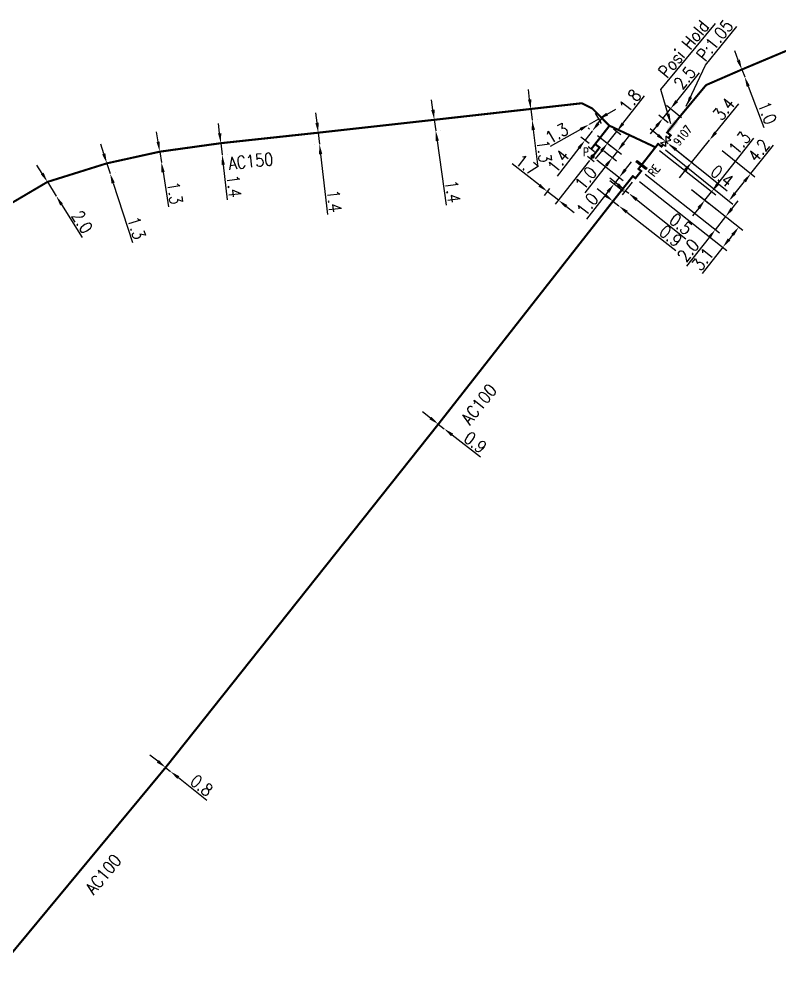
# Model space of a CAD drawing. Header units: millimetres. Extents: x 160996 to 162003, y 120996 to 122000.
# Drawn here: x 161737.8 to 161829.2, y 121530.9 to 121645.2 of the extents above; entities that cross this region are included whole.
import ezdxf
from ezdxf.enums import TextEntityAlignment as Align

# ---------------------------------------------------------------- set-up
doc = ezdxf.new("R2010")
doc.units = ezdxf.units.MM
doc.header["$PDMODE"] = 34
doc.linetypes.add('L_100_AP', pattern=[14, 10, -1.5, 1, -1.5])
doc.layers.get('0').update_dxf_attribs({"linetype": 'CONTINUOUS'})
doc.layers.get('Defpoints').update_dxf_attribs({"linetype": 'CONTINUOUS'})
for name, color, linetype in [('L_140', 3, 'CONTINUOUS'), ('L_300', 7, 'CONTINUOUS'), ('L_340', 7, 'CONTINUOUS')]:
    doc.layers.add(name, color=color, linetype=linetype)
doc.styles.add('G_ROMANS', font='ROMANS.SHX', dxfattribs={"width": 0.75})
doc.styles.get("Standard").update_dxf_attribs({"font": 'romans.shx', "width": 0.85})
doc.dimstyles.get("Standard").update_dxf_attribs({"dimtxt": 1.5, "dimasz": 1.2, "dimexe": 0.625, "dimexo": 0.625, "dimgap": 0.25, "dimtad": 1, "dimdec": 1, "dimzin": 0, "dimdsep": 46, "dimtxsty": 'Standard', "dimcen": -0.5, "dimadec": 0, "dimazin": 0, "dimtfac": 1, "dimtdec": 1, "dimtmove": 0, "dimatfit": 3, "dimfxl": 0, "dimtolj": 1, "dimtzin": 0, "dimarcsym": 0})

# ---------------------------------------------------------------- blocks, each defined once
blk = doc.blocks.new('*D1416')
at = {"layer": 'Defpoints', "color": 0, "linetype": 'Continuous', "transparency": 16777216}
for p in [(161755.42, 121555.3), (161756.01, 121554.83), (161756.01, 121554.83)]:
    blk.add_point(p, dxfattribs=at)
at = {"layer": 'L_140', "color": 0, "linetype": 'Continuous', "lineweight": -2, "transparency": 16777216}
for p, q in [((161754.48, 121556.05), (161753.54, 121556.79)), ((161755.42, 121555.3), (161756.01, 121554.83)), ((161756.95, 121554.09), (161760.37, 121551.37))]:
    blk.add_line(p, q, dxfattribs=at)
at = {"layer": 'L_140', "color": 0, "linetype": 'Continuous', "transparency": 16777216}
for points in [[(161754.61, 121556.2), (161754.36, 121555.89), (161755.42, 121555.3)], [(161757.07, 121554.25), (161756.82, 121553.93), (161756.01, 121554.83)]]:
    blk.add_solid(points, dxfattribs=at)
at = {"layer": 'L_140', "color": 0, "linetype": 'Continuous', "transparency": 16777216, "insert": (161759.75, 121553.14), "char_height": 1.5, "attachment_point": 5, "rotation": 321.5445}
blk.add_mtext('\\A1;0.8', dxfattribs=at)
blk = doc.blocks.new('L_300_05')
at = {"color": 0, "linetype": 'Continuous', "flags": 128}
blk.add_lwpolyline([(-1, 0.75), (1, -0.75), (1, 0.75), (-1, -0.75), (-1, 0.75)], dxfattribs=at)
at = {"color": 0, "linetype": 'Continuous', "width": 0.75}
blk.add_attdef('NUM', text='', height=1.5, dxfattribs=at).set_placement((0, 2.1), align=Align.MIDDLE_CENTER)
at = {"color": 0, "linetype": 'Continuous', "width": 0.75, "flags": 3}
for tag, p in [('DEF_LEG', (0, -5)), ('DEF_COUP', (0, -7.5)), ('DEF_TYPE', (0, -10))]:
    blk.add_attdef(tag, text='', height=1.2, dxfattribs=at).set_placement(p, align=Align.MIDDLE)
blk = doc.blocks.new('L_340_20')
at = {"linetype": 'Continuous'}
blk.add_hatch(color=0, dxfattribs=at).paths.add_polyline_path([(0.12, 0.75), (-0.12, 0.75), (-0.12, -0.75), (0.12, -0.75)])
at = {"color": 0, "linetype": 'Continuous'}
blk.add_lwpolyline([(-0.12, 0.75), (0.12, 0.75), (0.12, -0.75), (-0.12, -0.75)], close=True, dxfattribs=at)
at = {"color": 0, "linetype": 'Continuous', "width": 0.75}
for tag, height, flags, p in [('RE', 1, 8, (0, 1.87)), ('DEF_LEG', 1.2, 3, (0, -5)), ('DEF_COUP', 1.2, 3, (0, -7.5)), ('DEF_TYPE', 1.2, 3, (0, -10))]:
    blk.add_attdef(tag, text='', height=height, dxfattribs=dict(at, flags=flags)).set_placement(p, align=Align.MIDDLE)
blk = doc.blocks.new('L_340_07')
at = {"color": 0, "linetype": 'Continuous', "const_width": 0.25, "flags": 128}
blk.add_lwpolyline([(0, 0), (0.35, 0)], dxfattribs=at)
at = {"color": 0, "linetype": 'Continuous', "flags": 128}
blk.add_lwpolyline([(0.35, -0.5), (0.35, 0.5)], dxfattribs=at)
at = {"color": 0, "linetype": 'Continuous', "width": 0.75, "flags": 3}
for tag, p in [('DEF_LEG', (0.72, -3.47)), ('DEF_COUP', (0.72, -5.97)), ('DEF_TYPE', (0.72, -8.47))]:
    blk.add_attdef(tag, text='', height=1.2, dxfattribs=at).set_placement(p, align=Align.MIDDLE)
blk = doc.blocks.new('L_340_02')
at = {"color": 0, "linetype": 'Continuous'}
blk.add_solid([(-0.75, 0.25), (0.75, 0.25), (-0.75, -0.25), (0.75, -0.25)], dxfattribs=at)
at = {"color": 0, "linetype": 'Continuous', "width": 0.75, "flags": 3}
for tag, p in [('DEF_LEG', (0, -4.75)), ('DEF_COUP', (0, -7.25)), ('DEF_TYPE', (0, -9.75))]:
    blk.add_attdef(tag, text='', height=1.2, dxfattribs=at).set_placement(p, align=Align.MIDDLE)
blk = doc.blocks.new('*D801')
at = {"layer": 'Defpoints', "color": 0, "linetype": 'Continuous', "transparency": 16777216}
for p in [(161741.23, 121625.64), (161742.29, 121623.94), (161742.29, 121623.94)]:
    blk.add_point(p, dxfattribs=at)
at = {"layer": 'L_140', "color": 0, "linetype": 'Continuous', "lineweight": -2, "transparency": 16777216}
for p, q in [((161740.59, 121626.65), (161739.96, 121627.67)), ((161741.23, 121625.64), (161742.29, 121623.94)), ((161742.92, 121622.92), (161745.38, 121618.96))]:
    blk.add_line(p, q, dxfattribs=at)
at = {"layer": 'L_140', "color": 0, "linetype": 'Continuous', "transparency": 16777216}
for points in [[(161740.76, 121626.76), (161740.43, 121626.55), (161741.23, 121625.64)], [(161743.09, 121623.02), (161742.75, 121622.81), (161742.29, 121623.94)]]:
    blk.add_solid(points, dxfattribs=at)
at = {"layer": 'L_140', "color": 0, "linetype": 'Continuous', "transparency": 16777216, "insert": (161745.4, 121620.83), "char_height": 1.5, "attachment_point": 5, "rotation": 301.893}
blk.add_mtext('\\A1;2.0', dxfattribs=at)
blk = doc.blocks.new('*D802')
at = {"layer": 'Defpoints', "color": 0, "linetype": 'Continuous', "transparency": 16777216}
for p in [(161748.36, 121627.87), (161748.76, 121626.64), (161748.76, 121626.64)]:
    blk.add_point(p, dxfattribs=at)
at = {"layer": 'L_140', "color": 0, "linetype": 'Continuous', "lineweight": -2, "transparency": 16777216}
for p, q in [((161747.99, 121629.01), (161747.62, 121630.16)), ((161748.36, 121627.87), (161748.76, 121626.64)), ((161748.95, 121628.07), (161748.95, 121628.07)), ((161749.35, 121626.83), (161749.35, 121626.83)), ((161749.13, 121625.49), (161751.43, 121618.37))]:
    blk.add_line(p, q, dxfattribs=at)
at = {"layer": 'L_140', "color": 0, "linetype": 'Continuous', "transparency": 16777216}
for points in [[(161748.18, 121629.08), (161747.8, 121628.95), (161748.36, 121627.87)], [(161749.32, 121625.56), (161748.93, 121625.43), (161748.76, 121626.64)]]:
    blk.add_solid(points, dxfattribs=at)
at = {"layer": 'L_140', "color": 0, "linetype": 'Continuous', "transparency": 16777216, "insert": (161751.92, 121620.1), "char_height": 1.5, "attachment_point": 5, "rotation": 287.933}
blk.add_mtext('\\A1;1.3', dxfattribs=at)
blk = doc.blocks.new('*D803')
at = {"layer": 'Defpoints', "color": 0, "linetype": 'Continuous', "transparency": 16777216}
for p in [(161754.72, 121629.27), (161754.92, 121627.99), (161754.92, 121627.99)]:
    blk.add_point(p, dxfattribs=at)
at = {"layer": 'L_140', "color": 0, "linetype": 'Continuous', "lineweight": -2, "transparency": 16777216}
for p, q in [((161754.53, 121630.45), (161754.34, 121631.64)), ((161754.72, 121629.27), (161754.92, 121627.99)), ((161755.11, 121626.8), (161755.78, 121622.66))]:
    blk.add_line(p, q, dxfattribs=at)
at = {"layer": 'L_140', "color": 0, "linetype": 'Continuous', "transparency": 16777216}
for points in [[(161754.72, 121630.49), (161754.33, 121630.42), (161754.72, 121629.27)], [(161755.31, 121626.83), (161754.92, 121626.77), (161754.92, 121627.99)]]:
    blk.add_solid(points, dxfattribs=at)
at = {"layer": 'L_140', "color": 0, "linetype": 'Continuous', "transparency": 16777216, "insert": (161756.53, 121624.3), "char_height": 1.5, "attachment_point": 5, "rotation": 279.1195}
blk.add_mtext('\\A1;1.3', dxfattribs=at)
blk = doc.blocks.new('*D804')
at = {"layer": 'Defpoints', "color": 0, "linetype": 'Continuous', "transparency": 16777216}
for p in [(161762.05, 121630.29), (161762.21, 121628.9), (161762.21, 121628.9)]:
    blk.add_point(p, dxfattribs=at)
at = {"layer": 'L_140', "color": 0, "linetype": 'Continuous', "lineweight": -2, "transparency": 16777216}
for p, q in [((161761.91, 121631.48), (161761.78, 121632.67)), ((161762.05, 121630.29), (161762.21, 121628.9)), ((161762.67, 121630.36), (161762.67, 121630.36)), ((161762.83, 121628.97), (161762.83, 121628.97)), ((161762.34, 121627.71), (161762.82, 121623.48))]:
    blk.add_line(p, q, dxfattribs=at)
at = {"layer": 'L_140', "color": 0, "linetype": 'Continuous', "transparency": 16777216}
for points in [[(161762.11, 121631.5), (161761.72, 121631.46), (161762.05, 121630.29)], [(161762.54, 121627.73), (161762.14, 121627.68), (161762.21, 121628.9)]]:
    blk.add_solid(points, dxfattribs=at)
at = {"layer": 'L_140', "color": 0, "linetype": 'Continuous', "transparency": 16777216, "insert": (161763.64, 121625.11), "char_height": 1.5, "attachment_point": 5, "rotation": 276.4686}
blk.add_mtext('\\A1;1.4', dxfattribs=at)
blk = doc.blocks.new('*D805')
at = {"layer": 'Defpoints', "color": 0, "linetype": 'Continuous', "transparency": 16777216}
for p in [(161773.75, 121631.55), (161773.91, 121630.16), (161773.91, 121630.16)]:
    blk.add_point(p, dxfattribs=at)
at = {"layer": 'L_140', "color": 0, "linetype": 'Continuous', "lineweight": -2, "transparency": 16777216}
for p, q in [((161773.61, 121632.74), (161773.48, 121633.94)), ((161773.13, 121631.48), (161773.13, 121631.48)), ((161773.75, 121631.55), (161773.91, 121630.16)), ((161773.28, 121630.09), (161773.28, 121630.09)), ((161774.04, 121628.97), (161774.86, 121621.71))]:
    blk.add_line(p, q, dxfattribs=at)
at = {"layer": 'L_140', "color": 0, "linetype": 'Continuous', "transparency": 16777216}
for points in [[(161773.81, 121632.77), (161773.41, 121632.72), (161773.75, 121631.55)], [(161774.24, 121628.99), (161773.84, 121628.94), (161773.91, 121630.16)]]:
    blk.add_solid(points, dxfattribs=at)
at = {"layer": 'L_140', "color": 0, "linetype": 'Continuous', "transparency": 16777216, "insert": (161775.68, 121623.34), "char_height": 1.5, "attachment_point": 5, "rotation": 276.4667}
blk.add_mtext('\\A1;1.4', dxfattribs=at)
blk = doc.blocks.new('*D806')
at = {"layer": 'Defpoints', "color": 0, "linetype": 'Continuous', "transparency": 16777216}
for p in [(161787.7, 121633.1), (161787.88, 121631.77), (161787.88, 121631.77)]:
    blk.add_point(p, dxfattribs=at)
at = {"layer": 'L_140', "color": 0, "linetype": 'Continuous', "lineweight": -2, "transparency": 16777216}
for p, q in [((161787.53, 121634.29), (161787.36, 121635.48)), ((161787.7, 121633.1), (161787.88, 121631.77)), ((161788.31, 121633.19), (161788.31, 121633.19)), ((161788.5, 121631.85), (161788.5, 121631.85)), ((161788.05, 121630.58), (161789.13, 121622.83))]:
    blk.add_line(p, q, dxfattribs=at)
at = {"layer": 'L_140', "color": 0, "linetype": 'Continuous', "transparency": 16777216}
for points in [[(161787.73, 121634.32), (161787.33, 121634.26), (161787.7, 121633.1)], [(161788.25, 121630.6), (161787.85, 121630.55), (161787.88, 121631.77)]]:
    blk.add_solid(points, dxfattribs=at)
at = {"layer": 'L_140', "color": 0, "linetype": 'Continuous', "transparency": 16777216, "insert": (161789.91, 121624.48), "char_height": 1.5, "attachment_point": 5, "rotation": 277.9552}
blk.add_mtext('\\A1;1.4', dxfattribs=at)
blk = doc.blocks.new('*D807')
at = {"layer": 'Defpoints', "color": 0, "linetype": 'Continuous', "transparency": 16777216}
for p in [(161805.42, 121635.09), (161799.45, 121633.07), (161799.45, 121633.07)]:
    blk.add_point(p, dxfattribs=at)
at = {"layer": 'L_140', "color": 0, "linetype": 'Continuous', "lineweight": -2, "transparency": 16777216}
for p, q in [((161799.15, 121635.55), (161799.01, 121636.74)), ((161804.8, 121635.02), (161798.67, 121634.28)), ((161799.29, 121634.36), (161799.45, 121633.07)), ((161800.07, 121633.14), (161800.07, 121633.14)), ((161799.59, 121631.88), (161800.09, 121627.72))]:
    blk.add_line(p, q, dxfattribs=at)
at = {"layer": 'L_140', "color": 0, "linetype": 'Continuous', "transparency": 16777216}
for points in [[(161799.35, 121635.57), (161798.95, 121635.53), (161799.29, 121634.36)], [(161799.79, 121631.9), (161799.39, 121631.85), (161799.45, 121633.07)]]:
    blk.add_solid(points, dxfattribs=at)
at = {"layer": 'L_140', "color": 0, "linetype": 'Continuous', "transparency": 16777216, "insert": (161800.9, 121629.32), "char_height": 1.5, "attachment_point": 5, "rotation": 276.8354}
blk.add_mtext('\\A1;1.3', dxfattribs=at)
blk = doc.blocks.new('*D817')
at = {"layer": 'Defpoints', "color": 0, "linetype": 'Continuous', "transparency": 16777216}
for p in [(161806.7, 121634.44), (161806.29, 121632.54), (161806.29, 121632.54)]:
    blk.add_point(p, dxfattribs=at)
at = {"layer": 'L_140', "color": 0, "linetype": 'Continuous', "lineweight": -2, "transparency": 16777216}
for p, q in [((161808.46, 121633.78), (161809.51, 121634.37)), ((161807.42, 121633.19), (161806.29, 121632.54)), ((161807.01, 121633.9), (161807.73, 121632.64)), ((161805.25, 121631.95), (161801.61, 121629.88))]:
    blk.add_line(p, q, dxfattribs=at)
at = {"layer": 'L_140', "color": 0, "linetype": 'Continuous', "transparency": 16777216}
for points in [[(161808.36, 121633.95), (161808.56, 121633.61), (161807.42, 121633.19)], [(161805.15, 121632.12), (161805.35, 121631.77), (161806.29, 121632.54)]]:
    blk.add_solid(points, dxfattribs=at)
at = {"layer": 'L_140', "color": 0, "linetype": 'Continuous', "transparency": 16777216, "insert": (161802.41, 121631.48), "char_height": 1.5, "attachment_point": 5, "rotation": 29.651}
blk.add_mtext('\\A1;1.3', dxfattribs=at)
blk = doc.blocks.new('*D818')
at = {"layer": 'Defpoints', "color": 0, "linetype": 'Continuous', "transparency": 16777216}
for p in [(161806.71, 121628.69), (161801.92, 121625.32), (161801.27, 121624.49)]:
    blk.add_point(p, dxfattribs=at)
at = {"layer": 'L_340', "color": 0, "linetype": 'Continuous', "lineweight": -2, "transparency": 16777216}
for p, q in [((161800.33, 121625.23), (161797.03, 121627.8)), ((161806.33, 121628.2), (161802.23, 121622.95)), ((161801.54, 121624.83), (161800.89, 121624)), ((161802.61, 121623.44), (161801.27, 121624.49)), ((161803.56, 121622.7), (161804.51, 121621.97))]:
    blk.add_line(p, q, dxfattribs=at)
at = {"layer": 'L_340', "color": 0, "linetype": 'Continuous', "transparency": 16777216}
for points in [[(161800.45, 121625.38), (161800.2, 121625.07), (161801.27, 121624.49)], [(161803.68, 121622.86), (161803.44, 121622.55), (161802.61, 121623.44)]]:
    blk.add_solid(points, dxfattribs=at)
at = {"layer": 'L_340', "color": 0, "linetype": 'Continuous', "transparency": 16777216, "insert": (161798.82, 121627.67), "char_height": 1.5, "attachment_point": 5, "rotation": 322.0247}
blk.add_mtext('\\A1;1.7', dxfattribs=at)
blk = doc.blocks.new('*D819')
at = {"layer": 'Defpoints', "color": 0, "linetype": 'Continuous', "transparency": 16777216}
for p in [(161806.66, 121631.73), (161806.83, 121631.6), (161806.77, 121629.87)]:
    blk.add_point(p, dxfattribs=at)
at = {"layer": 'L_340', "color": 0, "linetype": 'Continuous', "lineweight": -2, "transparency": 16777216}
for p, q in [((161807.39, 121632.68), (161808.13, 121633.63)), ((161806.66, 121631.73), (161805.79, 121630.63)), ((161806.33, 121631.99), (161806.16, 121632.12)), ((161806.28, 121630.25), (161805.3, 121631.02)), ((161805.06, 121629.68), (161802.44, 121626.33))]:
    blk.add_line(p, q, dxfattribs=at)
at = {"layer": 'L_340', "color": 0, "linetype": 'Continuous', "transparency": 16777216}
for points in [[(161807.24, 121632.8), (161807.55, 121632.56), (161806.66, 121631.73)], [(161804.9, 121629.81), (161805.21, 121629.56), (161805.79, 121630.63)]]:
    blk.add_solid(points, dxfattribs=at)
at = {"layer": 'L_340', "color": 0, "linetype": 'Continuous', "transparency": 16777216, "insert": (161802.59, 121628.15), "char_height": 1.5, "attachment_point": 5, "rotation": 52.0247}
blk.add_mtext('\\A1;1.4', dxfattribs=at)
blk = doc.blocks.new('*D820')
at = {"layer": 'Defpoints', "color": 0, "linetype": 'Continuous', "transparency": 16777216}
for p in [(161808.74, 121632.39), (161806.83, 121631.6), (161808.51, 121630.29)]:
    blk.add_point(p, dxfattribs=at)
at = {"layer": 'L_140', "color": 0, "linetype": 'Continuous', "lineweight": -2, "transparency": 16777216}
for p, q in [((161810.35, 121632.65), (161812.93, 121635.96)), ((161808.51, 121630.29), (161809.62, 121631.71)), ((161809.23, 121632.01), (161810.11, 121631.32)), ((161807.32, 121631.22), (161809, 121629.9)), ((161807.77, 121629.34), (161807.03, 121628.4))]:
    blk.add_line(p, q, dxfattribs=at)
at = {"layer": 'L_140', "color": 0, "linetype": 'Continuous', "transparency": 16777216}
for points in [[(161810.2, 121632.78), (161810.51, 121632.53), (161809.62, 121631.71)], [(161807.61, 121629.47), (161807.93, 121629.22), (161808.51, 121630.29)]]:
    blk.add_solid(points, dxfattribs=at)
at = {"layer": 'L_140', "color": 0, "linetype": 'Continuous', "transparency": 16777216, "insert": (161811.22, 121635.39), "char_height": 1.5, "attachment_point": 5, "rotation": 52.0247}
blk.add_mtext('\\A1;1.8', dxfattribs=at)
blk = doc.blocks.new('*D821')
at = {"layer": 'Defpoints', "color": 0, "linetype": 'Continuous', "transparency": 16777216}
for p in [(161806.71, 121628.69), (161809.29, 121625.39), (161810.93, 121624.1)]:
    blk.add_point(p, dxfattribs=at)
at = {"layer": 'L_340', "color": 0, "linetype": 'Continuous', "lineweight": -2, "transparency": 16777216}
for p, q in [((161807.2, 121628.3), (161810.4, 121625.79)), ((161810.65, 121627.12), (161811.39, 121628.06)), ((161809.91, 121626.18), (161809.29, 121625.39)), ((161810.44, 121624.49), (161808.8, 121625.78)), ((161808.55, 121624.45), (161805.96, 121621.15))]:
    blk.add_line(p, q, dxfattribs=at)
at = {"layer": 'L_340', "color": 0, "linetype": 'Continuous', "transparency": 16777216}
for points in [[(161810.49, 121627.24), (161810.81, 121627), (161809.91, 121626.18)], [(161808.39, 121624.57), (161808.71, 121624.32), (161809.29, 121625.39)]]:
    blk.add_solid(points, dxfattribs=at)
at = {"layer": 'L_340', "color": 0, "linetype": 'Continuous', "transparency": 16777216, "insert": (161806.1, 121622.95), "char_height": 1.5, "attachment_point": 5, "rotation": 51.8326}
blk.add_mtext('\\A1;1.0', dxfattribs=at)
blk = doc.blocks.new('*D822')
at = {"layer": 'Defpoints', "color": 0, "linetype": 'Continuous', "transparency": 16777216}
for p in [(161809.16, 121623.32), (161809.87, 121622.76), (161809.87, 121622.76)]:
    blk.add_point(p, dxfattribs=at)
at = {"layer": 'L_140', "color": 0, "linetype": 'Continuous', "lineweight": -2, "transparency": 16777216}
for p, q in [((161808.22, 121624.06), (161807.27, 121624.8)), ((161808.77, 121622.83), (161808.77, 121622.83)), ((161809.16, 121623.32), (161809.87, 121622.76)), ((161809.49, 121622.27), (161809.49, 121622.27)), ((161810.82, 121622.02), (161816.7, 121617.39))]:
    blk.add_line(p, q, dxfattribs=at)
at = {"layer": 'L_140', "color": 0, "linetype": 'Continuous', "transparency": 16777216}
for points in [[(161808.34, 121624.22), (161808.09, 121623.9), (161809.16, 121623.32)], [(161810.94, 121622.17), (161810.69, 121621.86), (161809.87, 121622.76)]]:
    blk.add_solid(points, dxfattribs=at)
at = {"layer": 'L_140', "color": 0, "linetype": 'Continuous', "transparency": 16777216, "insert": (161816.09, 121619.14), "char_height": 1.5, "attachment_point": 5, "rotation": 321.8326}
blk.add_mtext('\\A1;0.9', dxfattribs=at)
blk = doc.blocks.new('*D823')
at = {"layer": 'Defpoints', "color": 0, "linetype": 'Continuous', "transparency": 16777216}
for p in [(161811.86, 121626.08), (161811.06, 121624.27), (161811.06, 121624.27)]:
    blk.add_point(p, dxfattribs=at)
at = {"layer": 'L_140', "color": 0, "linetype": 'Continuous', "lineweight": -2, "transparency": 16777216}
for p, q in [((161809.73, 121625.33), (161808.79, 121626.07)), ((161811.47, 121625.59), (161810.28, 121624.09)), ((161810.67, 121624.58), (161811.06, 121624.27)), ((161812, 121623.52), (161817.92, 121618.81))]:
    blk.add_line(p, q, dxfattribs=at)
at = {"layer": 'L_140', "color": 0, "linetype": 'Continuous', "transparency": 16777216}
for points in [[(161809.85, 121625.48), (161809.61, 121625.17), (161810.67, 121624.58)], [(161812.12, 121623.68), (161811.87, 121623.36), (161811.06, 121624.27)]]:
    blk.add_solid(points, dxfattribs=at)
at = {"layer": 'L_140', "color": 0, "linetype": 'Continuous', "transparency": 16777216, "insert": (161817.3, 121620.58), "char_height": 1.5, "attachment_point": 5, "rotation": 321.4762}
blk.add_mtext('\\A1;0.5', dxfattribs=at)
blk = doc.blocks.new('*D824')
at = {"layer": 'Defpoints', "color": 0, "linetype": 'Continuous', "transparency": 16777216}
for p in [(161824.64, 121639.14), (161824.98, 121638.26), (161824.98, 121638.26)]:
    blk.add_point(p, dxfattribs=at)
at = {"layer": 'L_140', "color": 0, "linetype": 'Continuous', "lineweight": -2, "transparency": 16777216}
for p, q in [((161824.21, 121640.27), (161823.78, 121641.39)), ((161824.64, 121639.14), (161824.98, 121638.26)), ((161825.4, 121637.13), (161827.29, 121632.19))]:
    blk.add_line(p, q, dxfattribs=at)
at = {"layer": 'L_140', "color": 0, "linetype": 'Continuous', "transparency": 16777216}
for points in [[(161824.4, 121640.34), (161824.02, 121640.19), (161824.64, 121639.14)], [(161825.59, 121637.21), (161825.22, 121637.06), (161824.98, 121638.26)]]:
    blk.add_solid(points, dxfattribs=at)
at = {"layer": 'L_140', "color": 0, "linetype": 'Continuous', "transparency": 16777216, "insert": (161827.69, 121633.94), "char_height": 1.5, "attachment_point": 5, "rotation": 290.842}
blk.add_mtext('\\A1;1.0', dxfattribs=at)
blk = doc.blocks.new('*D898')
at = {"layer": 'Defpoints', "color": 0, "linetype": 'Continuous', "transparency": 16777216}
for p in [(161788.18, 121596.54), (161788.89, 121595.99), (161788.89, 121595.99)]:
    blk.add_point(p, dxfattribs=at)
at = {"layer": 'L_140', "color": 0, "linetype": 'Continuous', "lineweight": -2, "transparency": 16777216}
for p, q in [((161787.23, 121597.28), (161786.28, 121598.01)), ((161788.18, 121596.54), (161788.89, 121595.99)), ((161789.83, 121595.25), (161793.23, 121592.6))]:
    blk.add_line(p, q, dxfattribs=at)
at = {"layer": 'L_140', "color": 0, "linetype": 'Continuous', "transparency": 16777216}
for points in [[(161787.35, 121597.43), (161787.11, 121597.12), (161788.18, 121596.54)], [(161789.96, 121595.41), (161789.71, 121595.09), (161788.89, 121595.99)]]:
    blk.add_solid(points, dxfattribs=at)
at = {"layer": 'L_140', "color": 0, "linetype": 'Continuous', "transparency": 16777216, "insert": (161792.62, 121594.34), "char_height": 1.5, "attachment_point": 5, "rotation": 322.0747}
blk.add_mtext('\\A1;0.9', dxfattribs=at)
blk = doc.blocks.new('*D638')
at = {"layer": 'Defpoints', "color": 0, "linetype": 'Continuous', "transparency": 16777216}
for p in [(161806.83, 121631.6), (161807.55, 121629.77), (161809.71, 121629.35)]:
    blk.add_point(p, dxfattribs=at)
at = {"layer": 'L_140', "color": 0, "linetype": 'Continuous', "lineweight": -2, "transparency": 16777216}
for p, q in [((161807.32, 121631.22), (161810.2, 121628.97)), ((161810.44, 121630.3), (161811.18, 121631.25)), ((161808.05, 121629.38), (161809.58, 121628.18)), ((161809.71, 121629.35), (161809.09, 121628.56)), ((161808.35, 121627.62), (161805.78, 121624.32))]:
    blk.add_line(p, q, dxfattribs=at)
at = {"layer": 'L_140', "color": 0, "linetype": 'Continuous', "transparency": 16777216}
for points in [[(161810.29, 121630.42), (161810.6, 121630.18), (161809.71, 121629.35)], [(161808.2, 121627.74), (161808.51, 121627.5), (161809.09, 121628.56)]]:
    blk.add_solid(points, dxfattribs=at)
at = {"layer": 'L_140', "color": 0, "linetype": 'Continuous', "transparency": 16777216, "insert": (161805.91, 121626.11), "char_height": 1.5, "attachment_point": 5, "rotation": 52.0247}
blk.add_mtext('\\A1;1.0', dxfattribs=at)
blk = doc.blocks.new('*D639')
at = {"layer": 'Defpoints', "color": 0, "linetype": 'Continuous', "transparency": 16777216}
for p in [(161812.55, 121626.94), (161818.11, 121625.1), (161822.69, 121621.47)]:
    blk.add_point(p, dxfattribs=at)
at = {"layer": 'L_140', "color": 0, "linetype": 'Continuous', "lineweight": -2, "transparency": 16777216}
for p, q in [((161813.04, 121626.55), (161821.94, 121619.51)), ((161818.6, 121624.71), (161823.19, 121621.08)), ((161823.44, 121622.41), (161824.18, 121623.35)), ((161822.69, 121621.47), (161821.45, 121619.9)), ((161820.71, 121618.96), (161818, 121615.53))]:
    blk.add_line(p, q, dxfattribs=at)
at = {"layer": 'L_140', "color": 0, "linetype": 'Continuous', "transparency": 16777216}
for points in [[(161823.28, 121622.54), (161823.6, 121622.29), (161822.69, 121621.47)], [(161820.55, 121619.08), (161820.87, 121618.84), (161821.45, 121619.9)]]:
    blk.add_solid(points, dxfattribs=at)
at = {"layer": 'L_140', "color": 0, "linetype": 'Continuous', "transparency": 16777216, "insert": (161818.2, 121617.4), "char_height": 1.5, "attachment_point": 5, "rotation": 51.674}
blk.add_mtext('\\A1;2.0', dxfattribs=at)
blk = doc.blocks.new('*D640')
at = {"layer": 'Defpoints', "color": 0, "linetype": 'Continuous', "transparency": 16777216}
for p in [(161811.86, 121626.08), (161818.11, 121625.1), (161824.28, 121620.22)]:
    blk.add_point(p, dxfattribs=at)
at = {"layer": 'L_140', "color": 0, "linetype": 'Continuous', "lineweight": -2, "transparency": 16777216}
for p, q in [((161812.35, 121625.69), (161822.84, 121617.4)), ((161818.6, 121624.71), (161824.77, 121619.83)), ((161823.53, 121619.28), (161823.1, 121618.73)), ((161822.35, 121617.79), (161819.87, 121614.65))]:
    blk.add_line(p, q, dxfattribs=at)
at = {"layer": 'L_140', "color": 0, "linetype": 'Continuous', "transparency": 16777216}
for points in [[(161823.38, 121619.4), (161823.69, 121619.16), (161824.28, 121620.22)], [(161822.94, 121618.85), (161823.26, 121618.61), (161822.35, 121617.79)]]:
    blk.add_solid(points, dxfattribs=at)
at = {"layer": 'L_140', "color": 0, "linetype": 'Continuous', "transparency": 16777216, "insert": (161819.95, 121616.37), "char_height": 1.5, "attachment_point": 5, "rotation": 51.674}
blk.add_mtext('\\A1;3.1', dxfattribs=at)
blk = doc.blocks.new('*D641')
at = {"layer": 'Defpoints', "color": 0, "linetype": 'Continuous', "transparency": 16777216}
for p in [(161814.26, 121629.8), (161818.11, 121625.1), (161820.2, 121623.44)]:
    blk.add_point(p, dxfattribs=at)
at = {"layer": 'L_140', "color": 0, "linetype": 'Continuous', "lineweight": -2, "transparency": 16777216}
for p, q in [((161821.75, 121625.4), (161826.08, 121630.88)), ((161814.75, 121629.41), (161821.5, 121624.07)), ((161818.6, 121624.71), (161820.69, 121623.05)), ((161820.2, 121623.44), (161821.01, 121624.46)), ((161819.46, 121622.5), (161818.71, 121621.56))]:
    blk.add_line(p, q, dxfattribs=at)
at = {"layer": 'L_140', "color": 0, "linetype": 'Continuous', "transparency": 16777216}
for points in [[(161821.6, 121625.53), (161821.91, 121625.28), (161821.01, 121624.46)], [(161819.3, 121622.62), (161819.62, 121622.38), (161820.2, 121623.44)]]:
    blk.add_solid(points, dxfattribs=at)
at = {"layer": 'L_140', "color": 0, "linetype": 'Continuous', "transparency": 16777216, "insert": (161824.37, 121630.33), "char_height": 1.5, "attachment_point": 5, "rotation": 51.674}
blk.add_mtext('\\A1;1.3', dxfattribs=at)
blk = doc.blocks.new('*D642')
at = {"layer": 'Defpoints', "color": 0, "linetype": 'Continuous', "transparency": 16777216}
for p in [(161820.74, 121630.64), (161820.74, 121630.64), (161815.49, 121630.5)]:
    blk.add_point(p, dxfattribs=at)
at = {"layer": 'L_300', "color": 0, "linetype": 'Continuous', "lineweight": -2, "transparency": 16777216}
for p, q in [((161821.49, 121631.58), (161824.27, 121635.03)), ((161818.61, 121627.99), (161820.74, 121630.64)), ((161815.98, 121630.11), (161819.09, 121627.6)), ((161817.85, 121627.06), (161817.1, 121626.13))]:
    blk.add_line(p, q, dxfattribs=at)
at = {"layer": 'L_300', "color": 0, "linetype": 'Continuous', "transparency": 16777216}
for points in [[(161821.33, 121631.7), (161821.65, 121631.45), (161820.74, 121630.64)], [(161817.7, 121627.19), (161818.01, 121626.93), (161818.61, 121627.99)]]:
    blk.add_solid(points, dxfattribs=at)
at = {"layer": 'L_300', "color": 0, "linetype": 'Continuous', "transparency": 16777216, "insert": (161822.48, 121634.4), "char_height": 1.5, "attachment_point": 5, "rotation": 51.164}
blk.add_mtext('\\A1;3.4', dxfattribs=at)
blk = doc.blocks.new('*D643')
at = {"layer": 'Defpoints', "color": 0, "linetype": 'Continuous', "transparency": 16777216}
for p in [(161815.49, 121630.5), (161815.8, 121630.25), (161815.8, 121630.25)]:
    blk.add_point(p, dxfattribs=at)
at = {"layer": 'L_300', "color": 0, "linetype": 'Continuous', "lineweight": -2, "transparency": 16777216}
for p, q in [((161814.55, 121631.26), (161813.62, 121632.01)), ((161815.49, 121630.5), (161815.8, 121630.25)), ((161816.74, 121629.5), (161822.89, 121624.55))]:
    blk.add_line(p, q, dxfattribs=at)
at = {"layer": 'L_300', "color": 0, "linetype": 'Continuous', "transparency": 16777216}
for points in [[(161814.68, 121631.41), (161814.43, 121631.1), (161815.49, 121630.5)], [(161816.86, 121629.66), (161816.61, 121629.34), (161815.8, 121630.25)]]:
    blk.add_solid(points, dxfattribs=at)
at = {"layer": 'L_300', "color": 0, "linetype": 'Continuous', "transparency": 16777216, "insert": (161822.25, 121626.34), "char_height": 1.5, "attachment_point": 5, "rotation": 321.164}
blk.add_mtext('\\A1;0.4', dxfattribs=at)
blk = doc.blocks.new('*D644')
at = {"layer": 'Defpoints', "color": 0, "linetype": 'Continuous', "transparency": 16777216}
for p in [(161816.06, 121634.41), (161817.9, 121632.93), (161816.29, 121632.35)]:
    blk.add_point(p, dxfattribs=at)
at = {"layer": 'L_340', "color": 0, "linetype": 'Continuous', "lineweight": -2, "transparency": 16777216}
for p, q in [((161816.82, 121635.34), (161819.56, 121638.75)), ((161815.15, 121633.27), (161816.06, 121634.41)), ((161817.41, 121633.32), (161815.58, 121634.8)), ((161815.8, 121632.74), (161814.66, 121633.66)), ((161814.39, 121632.33), (161813.64, 121631.4))]:
    blk.add_line(p, q, dxfattribs=at)
at = {"layer": 'L_340', "color": 0, "linetype": 'Continuous', "transparency": 16777216}
for points in [[(161816.66, 121635.47), (161816.97, 121635.22), (161816.06, 121634.41)], [(161814.24, 121632.46), (161814.55, 121632.21), (161815.15, 121633.27)]]:
    blk.add_solid(points, dxfattribs=at)
at = {"layer": 'L_340', "color": 0, "linetype": 'Continuous', "transparency": 16777216, "insert": (161817.78, 121638.14), "char_height": 1.5, "attachment_point": 5, "rotation": 51.164}
blk.add_mtext('\\A1;2.5', dxfattribs=at)
blk = doc.blocks.new('*D645')
at = {"layer": 'Defpoints', "color": 0, "linetype": 'Continuous', "transparency": 16777216}
for p in [(161814.98, 121629.89), (161821.8, 121629.79), (161825.72, 121626.64)]:
    blk.add_point(p, dxfattribs=at)
at = {"layer": 'L_140', "color": 0, "linetype": 'Continuous', "lineweight": -2, "transparency": 16777216}
for p, q in [((161815.47, 121629.5), (161823.57, 121622.97)), ((161825.72, 121626.64), (161828.46, 121630.04)), ((161822.28, 121629.4), (161826.2, 121626.24)), ((161823.83, 121624.3), (161824.96, 121625.7))]:
    blk.add_line(p, q, dxfattribs=at)
at = {"layer": 'L_140', "color": 0, "linetype": 'Continuous', "transparency": 16777216}
for points in [[(161824.81, 121625.83), (161825.12, 121625.58), (161825.72, 121626.64)], [(161823.68, 121624.42), (161823.99, 121624.17), (161823.08, 121623.36)]]:
    blk.add_solid(points, dxfattribs=at)
at = {"layer": 'L_140', "color": 0, "linetype": 'Continuous', "transparency": 16777216, "insert": (161826.68, 121629.43), "char_height": 1.5, "attachment_point": 5, "rotation": 51.164}
blk.add_mtext('\\A1;4.2', dxfattribs=at)
blk = doc.blocks.new('L_300_12')
at = {"color": 0, "linetype": 'Continuous', "const_width": 0.248, "flags": 128}
blk.add_lwpolyline([(-0.13, 0, 1), (0.13, 0, 1)], format="xyb", close=True, dxfattribs=at)
at = {"linetype": 'Continuous', "style": 'G_ROMANS', "width": 0.75}
blk.add_attdef('P', text='', height=1, dxfattribs=at).set_placement((0, 1.33), align=Align.MIDDLE_CENTER)
at = {"color": 0, "linetype": 'Continuous', "width": 0.75, "flags": 3}
for tag, p in [('DEF_LEG', (0, -5)), ('DEF_COUP', (0, -7.5)), ('DEF_TYPE', (0, -10))]:
    blk.add_attdef(tag, text='', height=1.2, dxfattribs=at).set_placement(p, align=Align.MIDDLE)

msp = doc.modelspace()

# ---------------------------------------------------------------- linework, layer by layer
at = {"layer": 'L_140', "linetype": 'L_100_AP', "flags": 128}
msp.add_lwpolyline([(161815.8, 121630.89, 0.25, 0.25, 0), (161816.09, 121631.24, 0.25, 0.25, 0), (161815.67, 121631.58, 0.25, 0.25, 0), (161817.2, 121633.49, 0.25, 0.25, 0), (161820.34, 121637.27, 0.25, 0.25, 0), (161824.64, 121639.14, 0.25, 0.25, 0), (161830.18, 121641.47, 0.25, 0.25, 0), (161842.36, 121646.43, 0.25, 0.25, 0), (161850.64, 121650.11, 0.25, 0.25, 0), (161866.53, 121657.89, 0.25, 0.25, 0), (161875.63, 121662.78, 0.25, 0.25, 0), (161879.87, 121665.38, 0.25, 0.25, 0), (161884.65, 121667.83, 0.25, 0.25, 0), (161894.65, 121673.91, 0.25, 0.25, 0), (161899.65, 121676.85, 0.25, 0.25, 0), (161909.42, 121682.58, 0.25, 0.25, 0), (161926.27, 121692.52, 0.25, 0.25, 0), (161926.59, 121692, 0.25, 0.25, 0), (161935.46, 121692.72, 0.25, 0.25, 0), (161947.76, 121693.73, 0.25, 0.25, 0), (161947.76, 121693.73, 0.25, 0.25, 0), (161951.41, 121693.97, 0.25, 0.25, 0), (161952.75, 121694.06, 0.25, 0.25, 0), (161952.71, 121694.5, 0.25, 0.25, 0), (161953.11, 121694.54, 0.25, 0.25, 0), (161953.6, 121694.62, 0, 0, 0)], format="xyseb", dxfattribs=at)
at = {"layer": 'L_140', "linetype": 'L_100_AP', "const_width": 0.25, "flags": 128}
for points in [[(161806.77, 121629.87), (161808.74, 121632.39), (161808.74, 121632.39), (161806.7, 121634.44), (161805.42, 121635.09), (161787.7, 121633.1), (161773.75, 121631.55), (161762.05, 121630.29), (161754.72, 121629.27), (161748.36, 121627.87), (161741.23, 121625.64), (161728.56, 121618.17), (161722.99, 121614.44), (161710.71, 121604.49), (161686.07, 121584.63), (161686.07, 121584.63)], [(161814.26, 121629.8), (161808.74, 121632.39)], [(161815.18, 121630.11), (161814.98, 121629.89), (161814.58, 121630.21), (161814.26, 121629.8), (161812.22, 121627.2), (161812.55, 121626.94), (161811.86, 121626.08), (161811.54, 121626.33), (161809.16, 121623.32), (161788.18, 121596.54), (161788.18, 121596.54), (161755.42, 121555.3), (161724.77, 121518.32), (161719.58, 121512.32), (161703.74, 121493.59), (161703.74, 121493.59), (161680.48, 121474.05), (161668.59, 121464.8), (161649.56, 121449.57), (161644.06, 121444.73)], [(161806.71, 121628.69), (161807.55, 121629.77), (161807.02, 121630.18)]]:
    msp.add_lwpolyline(points, dxfattribs=at)

# ---------------------------------------------------------------- block references
at = {"layer": 'L_300', "linetype": 'Continuous'}
ref = msp.add_blockref('L_300_05', (161815.49, 121630.5), dxfattribs=dict(at, xscale=0.5, yscale=0.5, zscale=0.5, rotation=51.02125857224951))
ref.add_attrib('NUM', '9107', dxfattribs={"layer": '0', "color": 0, "linetype": 'Continuous', "height": 1, "rotation": 51.0213, "width": 0.75}).set_placement((161817.53, 121631.22), align=Align.MIDDLE_CENTER)
at = {"layer": 'L_300', "ltscale": 0.5}
ref = msp.add_blockref('L_300_12', (161806.71, 121628.69), dxfattribs=dict(at, rotation=51.88915886162246))
ref.add_attrib('P', 'P', dxfattribs={"layer": '0', "linetype": 'Continuous', "height": 1, "style": 'G_ROMANS', "width": 0.75}).set_placement((161805.91, 121629.22), align=Align.MIDDLE_CENTER)
at = {"layer": 'L_340'}
for name, p, rotation in [('L_340_02', (161816.29, 121632.35), 51.28007039283744), ('L_340_07', (161806.71, 121628.69), 232.024719724264)]:
    msp.add_blockref(name, p, dxfattribs=dict(at, rotation=rotation))
at = {"layer": 'L_340', "linetype": 'Continuous', "rotation": 232.2548878128753}
msp.add_blockref('L_340_07', (161806.77, 121629.87), dxfattribs=at)
at = {"layer": 'L_340', "linetype": 'Continuous'}
ref = msp.add_blockref('L_340_20', (161812.59, 121627.67), dxfattribs=dict(at, rotation=52.20831385227012))
ref.add_attrib('RE', 'RE', dxfattribs={"layer": '0', "color": 0, "linetype": 'Continuous', "height": 1, "rotation": 52.2083, "width": 0.75, "flags": 8}).set_placement((161814.11, 121627), align=Align.MIDDLE)

# ---------------------------------------------------------------- texts
at = {"layer": 'L_140', "linetype": 'Continuous', "width": 0.85}
for s, rotation, p in [('AC150', 6.1543, (161763.04, 121627.1)), ('AC100', 51.5392, (161791.96, 121596.35)), ('AC100', 50.3451, (161746.78, 121539.92))]:
    msp.add_text(s, height=1.5, rotation=rotation, dxfattribs=at).set_placement(p)
at = {"layer": 'L_140', "linetype": 'Continuous', "insert": (161820.24, 121640.03), "char_height": 1.5, "attachment_point": 7, "rotation": 51.164}
msp.add_mtext('\\A1;P:1.05', dxfattribs=at)
at = {"layer": 'L_340', "linetype": 'Continuous', "insert": (161815.63, 121638), "char_height": 1.5, "attachment_point": 7, "rotation": 50.4561}
msp.add_mtext('\\A1;Posi Hold', dxfattribs=at)

# ---------------------------------------------------------------- dimensions: what is measured, and where the dimension line sits
at = {"layer": 'L_140', "linetype": 'Continuous'}
for base, p1, p2, angle, picture, middle in [((161824.9757, 121638.2562), (161824.6377, 121639.144), (161824.9757, 121638.2562), 110.842, '*D824', (161826.7546, 121633.5833)), ((161799.45, 121633.07), (161805.42, 121635.09), (161799.45, 121633.07), 96.8354, '*D807', (161799.91, 121629.2)), ((161808.51, 121630.29), (161808.74, 121632.39), (161806.83, 121631.6), 52.0247, '*D820', (161812.01, 121634.78)), ((161787.8819, 121631.7655), (161787.6951, 121633.1026), (161787.8819, 121631.7655), 97.9552, '*D806', (161788.9191, 121624.3432)), ((161806.29, 121632.54), (161806.7, 121634.44), (161806.29, 121632.54), 29.651, '*D817', (161802.91, 121630.62)), ((161773.91, 121630.16), (161773.75, 121631.55), (161773.91, 121630.16), 96.4667, '*D805', (161774.69, 121623.23)), ((161762.21, 121628.9), (161762.05, 121630.29), (161762.21, 121628.9), 96.4686, '*D804', (161762.65, 121625)), ((161820.2, 121623.44), (161814.26, 121629.8), (161818.11, 121625.1), 51.674, '*D641', (161825.16, 121629.71)), ((161754.92, 121627.99), (161754.72, 121629.27), (161754.92, 121627.99), 99.1195, '*D803', (161755.54, 121624.14)), ((161809.71, 121629.35), (161807.55, 121629.77), (161806.83, 121631.6), 232.0247, '*D638', (161806.69, 121625.49)), ((161825.72, 121626.64), (161814.98, 121629.89), (161821.8, 121629.79), 231.164, '*D645', (161827.46, 121628.81)), ((161748.76, 121626.64), (161748.36, 121627.87), (161748.76, 121626.64), 107.933, '*D802', (161750.97, 121619.8)), ((161742.29, 121623.94), (161741.23, 121625.64), (161742.29, 121623.94), 121.893, '*D801', (161744.55, 121620.3)), ((161811.06, 121624.27), (161811.86, 121626.08), (161811.06, 121624.27), 141.4762, '*D823', (161816.68, 121619.8)), ((161824.28, 121620.22), (161811.86, 121626.08), (161818.11, 121625.1), 231.674, '*D640', (161820.74, 121615.75)), ((161822.69, 121621.47), (161812.55, 121626.94), (161818.11, 121625.1), 231.674, '*D639', (161818.98, 121616.78)), ((161809.87, 121622.76), (161809.16, 121623.32), (161809.87, 121622.76), 141.8326, '*D822', (161815.47, 121618.36)), ((161788.89, 121595.99), (161788.18, 121596.54), (161788.89, 121595.99), 142.0747, '*D898', (161792.01, 121593.55)), ((161756.0093, 121554.8348), (161755.422, 121555.3012), (161756.0093, 121554.8348), 141.5445, '*D1416', (161759.1305, 121552.356))]:
    dim = msp.add_linear_dim(base=base, p1=p1, p2=p2, angle=angle, dimstyle='Standard', dxfattribs=at)
    dim.commit()
    dim.dimension.update_dxf_attribs({"geometry": picture, "text_midpoint": middle, "dimtype": 160})
at = {"layer": 'L_300', "linetype": 'Continuous'}
for base, p2, angle, picture, middle in [((161820.74, 121630.64), (161820.74, 121630.64), 231.164, '*D642', (161823.26, 121633.77)), ((161815.8, 121630.25), (161815.8, 121630.25), 141.164, '*D643', (161821.63, 121625.56))]:
    dim = msp.add_linear_dim(base=base, p1=(161815.49, 121630.5), p2=p2, angle=angle, dimstyle='Standard', override={"dimatfit": 0}, dxfattribs=at)
    dim.commit()
    dim.dimension.update_dxf_attribs({"geometry": picture, "text_midpoint": middle, "dimtype": 160})
at = {"layer": 'L_340', "linetype": 'Continuous'}
dim = msp.add_linear_dim(base=(161816.06, 121634.41), p1=(161816.29, 121632.35), p2=(161817.9, 121632.93), angle=231.164, text='2.5', dimstyle='Standard', override={"dimatfit": 0}, dxfattribs=at)
dim.commit()
dim.dimension.update_dxf_attribs({"geometry": '*D644', "text_midpoint": (161818.56, 121637.51), "dimtype": 160})
for base, p1, p2, angle, picture, middle in [((161806.66, 121631.73), (161806.77, 121629.87), (161806.83, 121631.6), 232.0247, '*D819', (161803.38, 121627.54)), ((161801.27, 121624.49), (161806.71, 121628.69), (161801.92, 121625.32), 322.0247, '*D818', (161798.2, 121626.88)), ((161809.29, 121625.39), (161806.71, 121628.69), (161810.93, 121624.1), 51.8326, '*D821', (161806.88, 121622.33))]:
    dim = msp.add_linear_dim(base=base, p1=p1, p2=p2, angle=angle, dimstyle='Standard', dxfattribs=at)
    dim.commit()
    dim.dimension.update_dxf_attribs({"geometry": picture, "text_midpoint": middle, "dimtype": 160})

# ---------------------------------------------------------------- leaders
at = {"layer": 'L_140', "linetype": 'Continuous', "annotation_type": 0, "has_hookline": 1, "hookline_direction": 0, "text_width": 5.71, "horizontal_direction": (0.627093, 0.778944, 0)}
msp.add_leader([(161817.97, 121634.73), (161820.28, 121639.68)], dimstyle='Standard', dxfattribs=at)
at = {"layer": 'L_340', "linetype": 'Continuous', "annotation_type": 0, "has_hookline": 1, "hookline_direction": 0, "text_width": 8.86, "horizontal_direction": (0.636669, 0.771137, 0)}
msp.add_leader([(161816.11, 121632.63), (161814.9, 121636.72), (161815.67, 121637.65)], dimstyle='Standard', dxfattribs=at)

doc.saveas('drawing.dxf')
